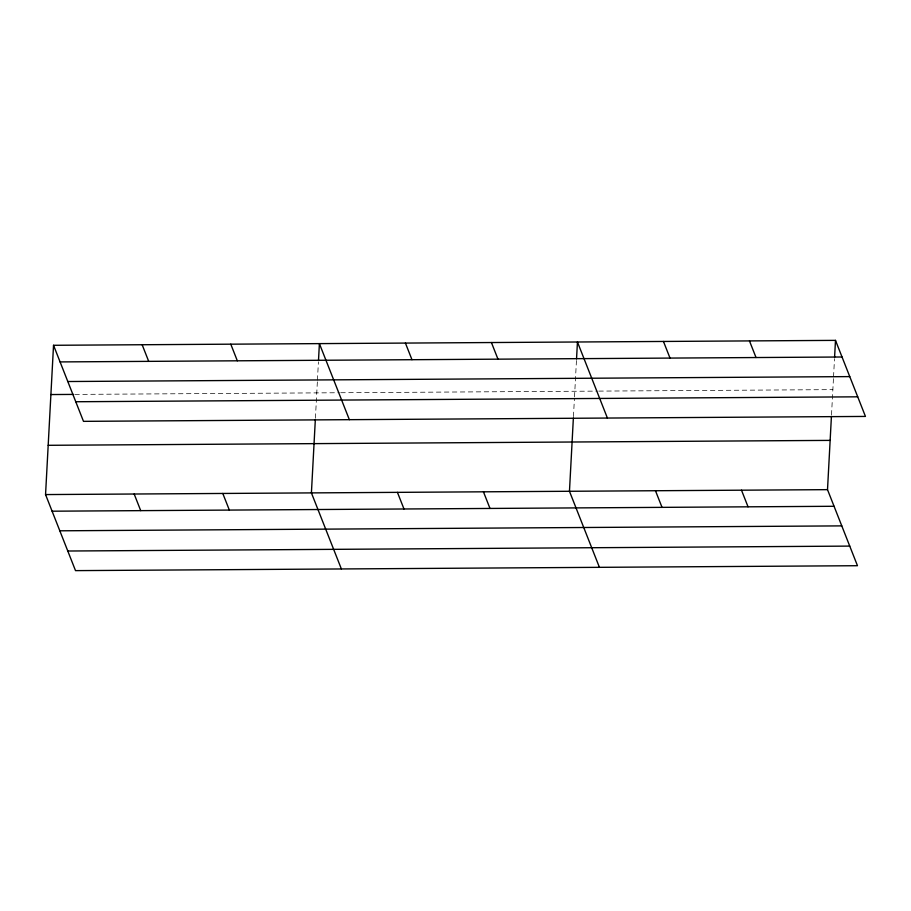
<?xml version="1.0" encoding="UTF-8"?>
<svg xmlns="http://www.w3.org/2000/svg" width="911" height="911" viewBox="0 0 911 911"><rect width="100%" height="100%" fill="white"/><g stroke="black" fill="none" stroke-linecap="round" stroke-linejoin="round"><path stroke-width="0.68" stroke-dasharray="4.55 3.42" d="M315.411 418.263L317.37 381.618M317.438 380.217L318.417 361.918M573.452 416.634L574.431 398.301M574.511 396.9L576.469 360.289M831.504 415.006L833.463 378.372M833.531 376.96L834.51 358.672M74.816 394.406L339.325 392.743M340.737 392.732L597.365 391.115M598.778 391.104L832.859 389.635"/><path stroke-width="1.37" d="M831.424 416.418L827.507 489.651L857.467 565.708L75.511 570.628L45.55 494.571L53.533 345.292L835.489 340.372L865.45 416.429L83.493 421.349L53.533 345.292M315.331 419.664L311.414 492.897L341.374 568.954M318.497 360.505L319.397 343.618L349.357 419.675M573.372 418.047L569.466 491.268L599.427 567.337M576.538 358.888L577.449 341.989L607.409 418.058M834.59 357.26L835.489 340.372M60.08 361.918L842.037 356.998M67.801 381.527L849.758 376.607M50.902 394.554L73.404 394.417M75.761 401.74L857.729 396.82M48.181 445.308L830.137 440.389M45.55 494.571L827.507 489.651M52.098 511.196L834.055 506.277M59.83 530.806L841.787 525.886M67.79 551.018L849.747 546.099M749.468 340.908L756.028 357.533M741.497 490.186L748.045 506.812M663.459 341.454L670.006 358.08M655.476 490.733L662.024 507.359M491.428 342.536L497.975 359.162M483.445 491.815L489.993 508.44M405.418 343.071L411.966 359.697M397.435 492.361L403.983 508.976M230.779 344.176L237.327 360.802M222.796 493.455L229.344 510.08M142.15 344.734L148.698 361.36M134.168 494.013L140.715 510.638"/></g></svg>
